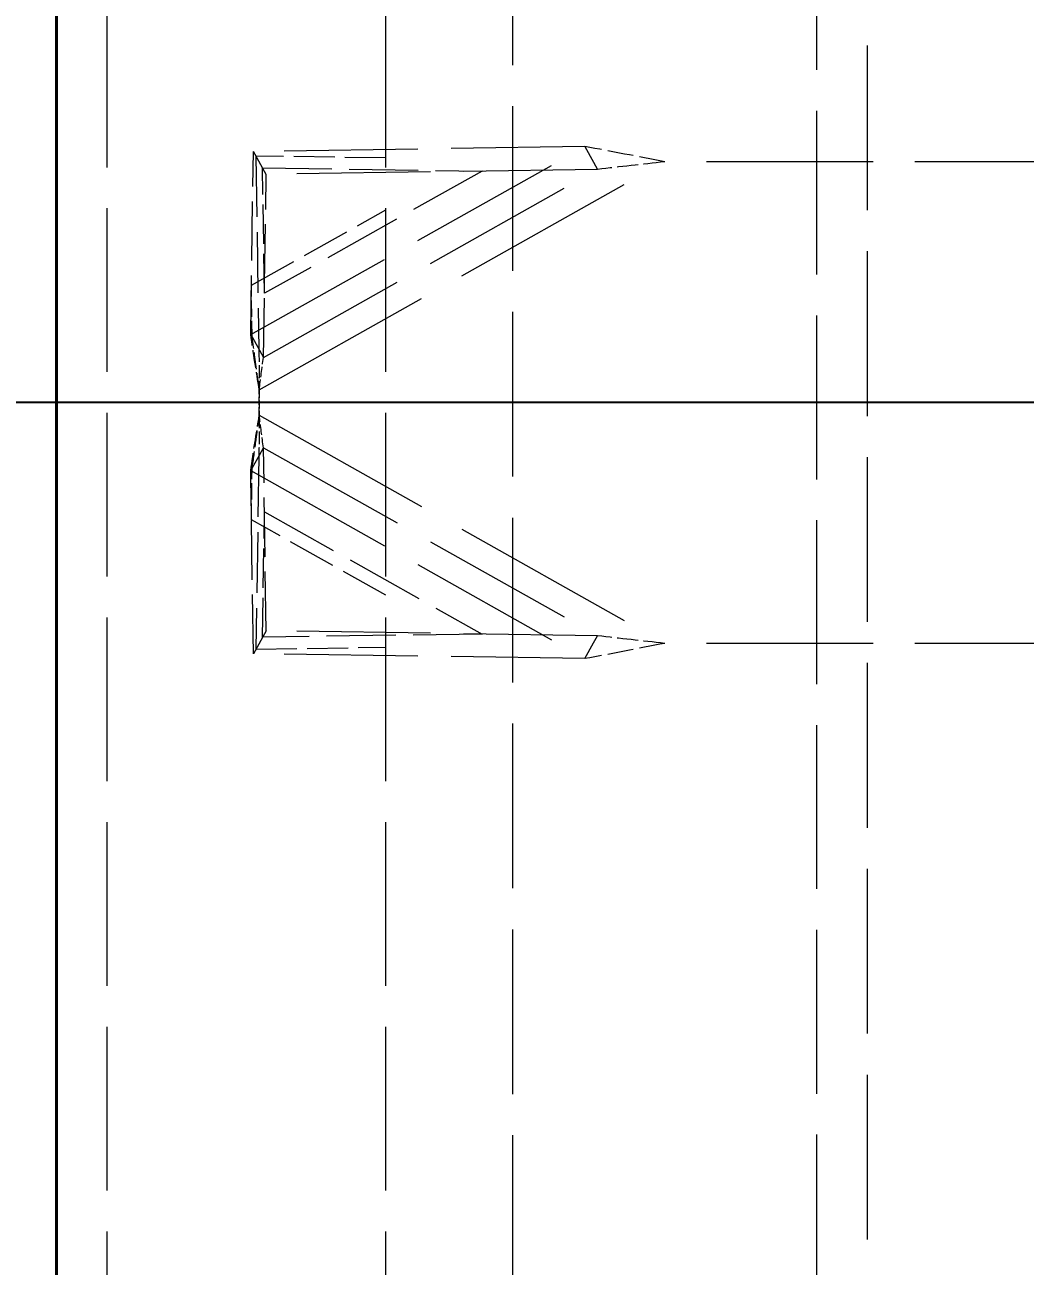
# Model space of a CAD drawing. Header units: millimetres. Extents: x 0 to 2523, y 0 to 1782.
# Drawn here: x 784.03 to 823.5, y 529.16 to 578.14 of the extents above; entities that cross this region are included whole.
import ezdxf

# ---------------------------------------------------------------- set-up
doc = ezdxf.new("R2010")
doc.units = ezdxf.units.MM
doc.header["$LTSCALE"] = 3
doc.linetypes.add('DASHED', pattern=[0.2067, 0.1654, -0.0413])
for name, color, linetype, lineweight in [('가려진 것(ISO)', 2, 'DASHED', 18), ('가려진 좁은 것(ISO)', 2, 'DASHED', 18), ('가시적인 것(ISO)', 3, 'Continuous', 40), ('치수(ISO)', 2, 'Continuous', 25)]:
    doc.layers.add(name, color=color, linetype=linetype, lineweight=lineweight)
doc.styles.add('치수 텍스트_PSTEK_POSCO', font='isocp.shx')
doc.dimstyles.new('치수_PSTEK_POSCO', dxfattribs={"dimscale": 3, "dimtxt": 2.5, "dimasz": 1.5, "dimexe": 1, "dimexo": 1.5, "dimgap": 1, "dimtad": 1, "dimrnd": 1e-08, "dimdsep": 46, "dimtxsty": '치수 텍스트_PSTEK_POSCO', "dimcen": 0.09, "dimdle": 10, "dimclrd": 7, "dimclre": 7, "dimclrt": 2, "dimadec": 1, "dimazin": 2, "dimtfac": 1, "dimtmove": 0, "dimatfit": 3, "dimfxl": 0, "dimtolj": 1, "dimlwd": -1, "dimlwe": -1, "dimarcsym": 0})

# ---------------------------------------------------------------- blocks, each defined once
blk = doc.blocks.new('*D47')
at = {"layer": 'Defpoints', "color": 0, "transparency": 16777216}
for p in [(882.527, 563.233), (749.664, 453.233), (882.527, 453.233)]:
    blk.add_point(p, dxfattribs=at)
at = {"layer": '치수(ISO)', "color": 7, "transparency": 16777216}
for p, q in [((878.027, 563.233), (746.664, 563.233)), ((749.664, 558.733), (749.664, 457.733)), ((878.027, 453.233), (746.664, 453.233))]:
    blk.add_line(p, q, dxfattribs=at)
for points in [[(748.914, 558.733), (750.414, 558.733), (749.664, 563.233)], [(748.914, 457.733), (750.414, 457.733), (749.664, 453.233)]]:
    blk.add_solid(points, dxfattribs=at)
at = {"layer": '치수(ISO)', "color": 2, "transparency": 16777216, "insert": (742.914, 502.98), "char_height": 7.5, "attachment_point": 4, "rotation": 90, "style": '치수 텍스트_PSTEK_POSCO'}
blk.add_mtext('\\A1;110', dxfattribs=at)
blk = doc.blocks.new('*D122')
at = {"layer": 'Defpoints', "color": 0, "transparency": 16777216}
for p in [(785.277, 606.537), (890.277, 606.537), (890.277, 570.983)]:
    blk.add_point(p, dxfattribs=at)
at = {"layer": '치수(ISO)', "color": 7, "transparency": 16777216}
for p, q in [((890.277, 575.483), (890.277, 609.537)), ((789.777, 606.537), (885.777, 606.537))]:
    blk.add_line(p, q, dxfattribs=at)
for points in [[(789.777, 607.287), (789.777, 605.787), (785.277, 606.537)], [(885.777, 607.287), (885.777, 605.787), (890.277, 606.537)]]:
    blk.add_solid(points, dxfattribs=at)
at = {"layer": '치수(ISO)', "color": 2, "transparency": 16777216, "insert": (831.621, 613.287), "char_height": 7.5, "attachment_point": 4, "style": '치수 텍스트_PSTEK_POSCO'}
blk.add_mtext('\\A1;105', dxfattribs=at)

msp = doc.modelspace()

# ---------------------------------------------------------------- linework, layer by layer
at = {"layer": '가려진 것(ISO)', "ltscale": 13.022854}
for p, q in [((787.2766, 435.233), (787.2766, 1291.233)), ((798.2766, 435.233), (798.2766, 1291.233))]:
    msp.add_line(p, q, dxfattribs=at)
at = {"layer": '가려진 것(ISO)', "ltscale": 13.096617}
msp.add_line((803.2766, 1265.233), (803.2766, 461.233), dxfattribs=at)
at = {"layer": '가려진 것(ISO)', "ltscale": 13.03146}
msp.add_line((815.2766, 463.233), (815.2766, 1263.233), dxfattribs=at)
at = {"layer": '가려진 것(ISO)', "ltscale": 13.098612}
msp.add_line((817.2766, 465.233), (817.2766, 1261.233), dxfattribs=at)
at = {"layer": '가려진 것(ISO)', "ltscale": 4.708343}
for p, q in [((792.9385, 565.9183), (793.0457, 573.1424)), ((793.4444, 565.016), (793.5516, 572.2401)), ((793.5516, 554.2259), (793.4444, 561.4499)), ((793.0457, 553.3235), (792.9385, 560.5476))]:
    msp.add_line(p, q, dxfattribs=at)
at = {"layer": '가려진 것(ISO)', "ltscale": 10.630617}
for p, q in [((806.1226, 573.3344), (793.0457, 573.1424)), ((806.6285, 572.4321), (793.5516, 572.2401)), ((806.6285, 554.0339), (793.5516, 554.2259)), ((806.1226, 553.1316), (793.0457, 553.3235))]:
    msp.add_line(p, q, dxfattribs=at)
at = {"layer": '가려진 것(ISO)', "ltscale": 2.539495}
for p, q in [((793.5516, 572.2401), (793.0457, 573.1424)), ((793.5516, 554.2259), (793.0457, 553.3235))]:
    msp.add_line(p, q, dxfattribs=at)
at = {"layer": '가려진 것(ISO)', "ltscale": 1.731117}
for p, q in [((806.1226, 573.3344), (806.4674, 572.7193)), ((809.2769, 572.733), (809.2757, 572.733)), ((792.9385, 565.9183), (793.2833, 565.3032)), ((793.2769, 563.733), (793.2757, 563.733)), ((793.2769, 562.733), (793.2757, 562.733)), ((792.9385, 560.5476), (793.2833, 561.1627)), ((806.1226, 553.1316), (806.4674, 553.7467)), ((809.2769, 553.733), (809.2757, 553.733))]:
    msp.add_line(p, q, dxfattribs=at)
at = {"layer": '가려진 것(ISO)', "ltscale": 0.808278}
for p, q in [((806.4674, 572.7193), (806.6285, 572.4321)), ((809.2757, 572.733), (809.2752, 572.733)), ((793.2833, 565.3032), (793.4444, 565.016)), ((793.2757, 563.733), (793.2752, 563.733)), ((793.2757, 562.733), (793.2752, 562.733)), ((793.2833, 561.1627), (793.4444, 561.4499)), ((806.4674, 553.7467), (806.6285, 554.0339)), ((809.2757, 553.733), (809.2752, 553.733))]:
    msp.add_line(p, q, dxfattribs=at)
at = {"layer": '가려진 것(ISO)', "ltscale": 13.266974}
for p, q in [((825.7306, 572.733), (809.2769, 572.733)), ((825.7306, 553.733), (809.2769, 553.733))]:
    msp.add_line(p, q, dxfattribs=at)
at = {"layer": '가려진 것(ISO)', "ltscale": 0.634799}
for p, q in [((793.2752, 562.733), (793.2752, 563.733)), ((793.2769, 562.733), (793.2769, 563.733))]:
    msp.add_line(p, q, dxfattribs=at)
at = {"layer": '가려진 것(ISO)', "ltscale": 2.048363}
for points in [[(809.2769, 572.733), (808.2216, 572.9404), (807.1663, 573.1477), (806.1226, 573.3344)], [(809.2769, 553.733), (808.2216, 553.5256), (807.1663, 553.3182), (806.1226, 553.1316)]]:
    msp.add_open_spline(points, degree=3, dxfattribs=at)
at = {"layer": '가려진 것(ISO)', "ltscale": 1.694032}
for points in [[(809.2752, 572.733), (808.391, 572.6361), (807.5068, 572.5393), (806.6285, 572.4321)], [(809.2752, 553.733), (808.391, 553.8298), (807.5068, 553.9267), (806.6285, 554.0339)]]:
    msp.add_open_spline(points, degree=3, dxfattribs=at)
at = {"layer": '가려진 것(ISO)', "ltscale": 1.41808}
for points in [[(793.2769, 563.733), (793.1602, 564.4684), (793.0435, 565.2037), (792.9385, 565.9183)], [(792.9385, 560.5476), (793.0435, 561.2623), (793.1602, 561.9976), (793.2769, 562.733)]]:
    msp.add_open_spline(points, degree=3, dxfattribs=at)
at = {"layer": '가려진 것(ISO)', "ltscale": 0.827618}
for points in [[(793.2752, 563.733), (793.3296, 564.1641), (793.3841, 564.5952), (793.4444, 565.016)], [(793.4444, 561.4499), (793.3841, 561.8707), (793.3296, 562.3018), (793.2752, 562.733)]]:
    msp.add_open_spline(points, degree=3, dxfattribs=at)
at = {"layer": '가려진 좁은 것(ISO)', "ltscale": 12.197012}
for p, q in [((792.9385, 565.9183), (806.1226, 573.3344)), ((793.4444, 565.016), (806.6285, 572.4321)), ((793.4444, 561.4499), (806.6285, 554.0339)), ((792.9385, 560.5476), (806.1226, 553.1316))]:
    msp.add_line(p, q, dxfattribs=at)
at = {"layer": '가려진 좁은 것(ISO)', "ltscale": 3.256746}
for p, q in [((798.2766, 572.8849), (793.1474, 572.961)), ((793.1474, 553.5049), (798.2766, 553.5811))]:
    msp.add_line(p, q, dxfattribs=at)
at = {"layer": '가려진 좁은 것(ISO)', "ltscale": 4.83503}
for p, q in [((793.1474, 572.961), (793.2592, 565.3463)), ((793.2592, 561.1197), (793.1474, 553.5049))]:
    msp.add_line(p, q, dxfattribs=at)
at = {"layer": '가려진 좁은 것(ISO)', "ltscale": 14.802096}
for p, q in [((793.2752, 563.733), (809.2752, 572.733)), ((793.2769, 563.733), (809.2769, 572.733)), ((793.2752, 562.733), (809.2752, 553.733)), ((793.2769, 562.733), (809.2769, 553.733))]:
    msp.add_line(p, q, dxfattribs=at)
at = {"layer": '가려진 좁은 것(ISO)', "ltscale": 5.504544}
for p, q in [((793.4093, 572.494), (802.0784, 572.3653)), ((802.0784, 554.1007), (793.4093, 553.972))]:
    msp.add_line(p, q, dxfattribs=at)
at = {"layer": '가려진 좁은 것(ISO)', "ltscale": 3.142098}
for p, q in [((793.4819, 567.5454), (793.4093, 572.494)), ((793.4093, 553.972), (793.4819, 558.9206))]:
    msp.add_line(p, q, dxfattribs=at)
at = {"layer": '가려진 좁은 것(ISO)', "ltscale": 6.257158}
for p, q in [((802.0784, 572.3653), (793.4819, 567.5454)), ((793.4819, 558.9206), (802.0784, 554.1007))]:
    msp.add_line(p, q, dxfattribs=at)
at = {"layer": '가려진 좁은 것(ISO)', "ltscale": 3.86443}
for p, q in [((792.9673, 567.8601), (798.2766, 570.8369)), ((798.2766, 555.6291), (792.9673, 558.6059))]:
    msp.add_line(p, q, dxfattribs=at)
at = {"layer": '가려진 좁은 것(ISO)', "ltscale": 1.299536}
for p, q in [((792.9973, 565.8133), (792.9673, 567.8601)), ((792.9673, 558.6059), (792.9973, 560.6526))]:
    msp.add_line(p, q, dxfattribs=at)
at = {"layer": '가려진 좁은 것(ISO)', "ltscale": 0.634799}
for p, q in [((793.2757, 563.733), (793.2757, 562.733)), ((793.2766, 562.733), (793.2766, 563.733))]:
    msp.add_line(p, q, dxfattribs=at)
at = {"layer": '가려진 좁은 것(ISO)', "ltscale": 1.332583}
for points, knots in [([(793.2766, 563.733), (793.2582, 563.8786), (793.2337, 564.0735), (793.1439, 564.7768), (793.0762, 565.2881), (792.9973, 565.8133)], [0, 0, 0, 0, 0.04402814, 0.04402814, 0.18167106, 0.18167106, 0.18167106, 0.18167106]), ([(792.9973, 560.6526), (793.0495, 561.0001), (793.0973, 561.3448), (793.1664, 561.8676), (793.1888, 562.041), (793.2331, 562.3878), (793.2581, 562.5862), (793.2766, 562.733)], [0, 0, 0, 0, 0.10541152, 0.10541152, 0.15789628, 0.15789628, 0.21002978, 0.21002978, 0.21002978, 0.21002978])]:
    msp.add_open_spline(points, degree=3, knots=knots, dxfattribs=at)
at = {"layer": '가려진 좁은 것(ISO)', "ltscale": 1.024269}
for points, knots in [([(793.2592, 565.3463), (793.2672, 565.0752), (793.2713, 564.8062), (793.2745, 564.4005), (793.275, 564.2667), (793.2756, 563.9993), (793.2757, 563.8448), (793.2757, 563.733)], [0, 0, 0, 0, 0.08135576, 0.08135576, 0.12151499, 0.12151499, 0.16142305, 0.16142305, 0.16142305, 0.16142305]), ([(793.2757, 562.733), (793.2757, 562.6216), (793.2756, 562.4686), (793.2744, 561.925), (793.2712, 561.527), (793.2592, 561.1197)], [0, 0, 0, 0, 0.03340806, 0.03340806, 0.13723746, 0.13723746, 0.13723746, 0.13723746])]:
    msp.add_open_spline(points, degree=3, knots=knots, dxfattribs=at)
at = {"layer": '가시적인 것(ISO)'}
msp.add_line((785.2766, 433.233), (785.2766, 1293.233), dxfattribs=at)

# ---------------------------------------------------------------- dimensions: what is measured, and where the dimension line sits
at = {"layer": '치수(ISO)', "color": 7}
dim = msp.add_linear_dim(base=(890.2766, 606.5365), p1=(785.2766, 606.5365), p2=(890.2766, 570.983), dimstyle='치수_PSTEK_POSCO', override={"dimdec": 2, "dimse1": 1, "dimtp": 0, "dimtm": 0, "dimtdec": 2, "dimtofl": 0, "dimatfit": 1}, dxfattribs=at)
dim.commit()
dim.dimension.update_dxf_attribs({"geometry": '*D122', "text_midpoint": (837.7766, 606.5365), "dimtype": 160})
dim = msp.add_linear_dim(base=(749.6638, 453.233), p1=(882.5266, 563.233), p2=(882.5266, 453.233), angle=90, dimstyle='치수_PSTEK_POSCO', override={"dimdec": 2, "dimtp": 0, "dimtm": 0, "dimtdec": 2, "dimtofl": 0, "dimatfit": 1}, dxfattribs=at)
dim.commit()
dim.dimension.update_dxf_attribs({"geometry": '*D47', "text_midpoint": (749.6638, 508.233), "dimtype": 160})

doc.saveas('drawing.dxf')
